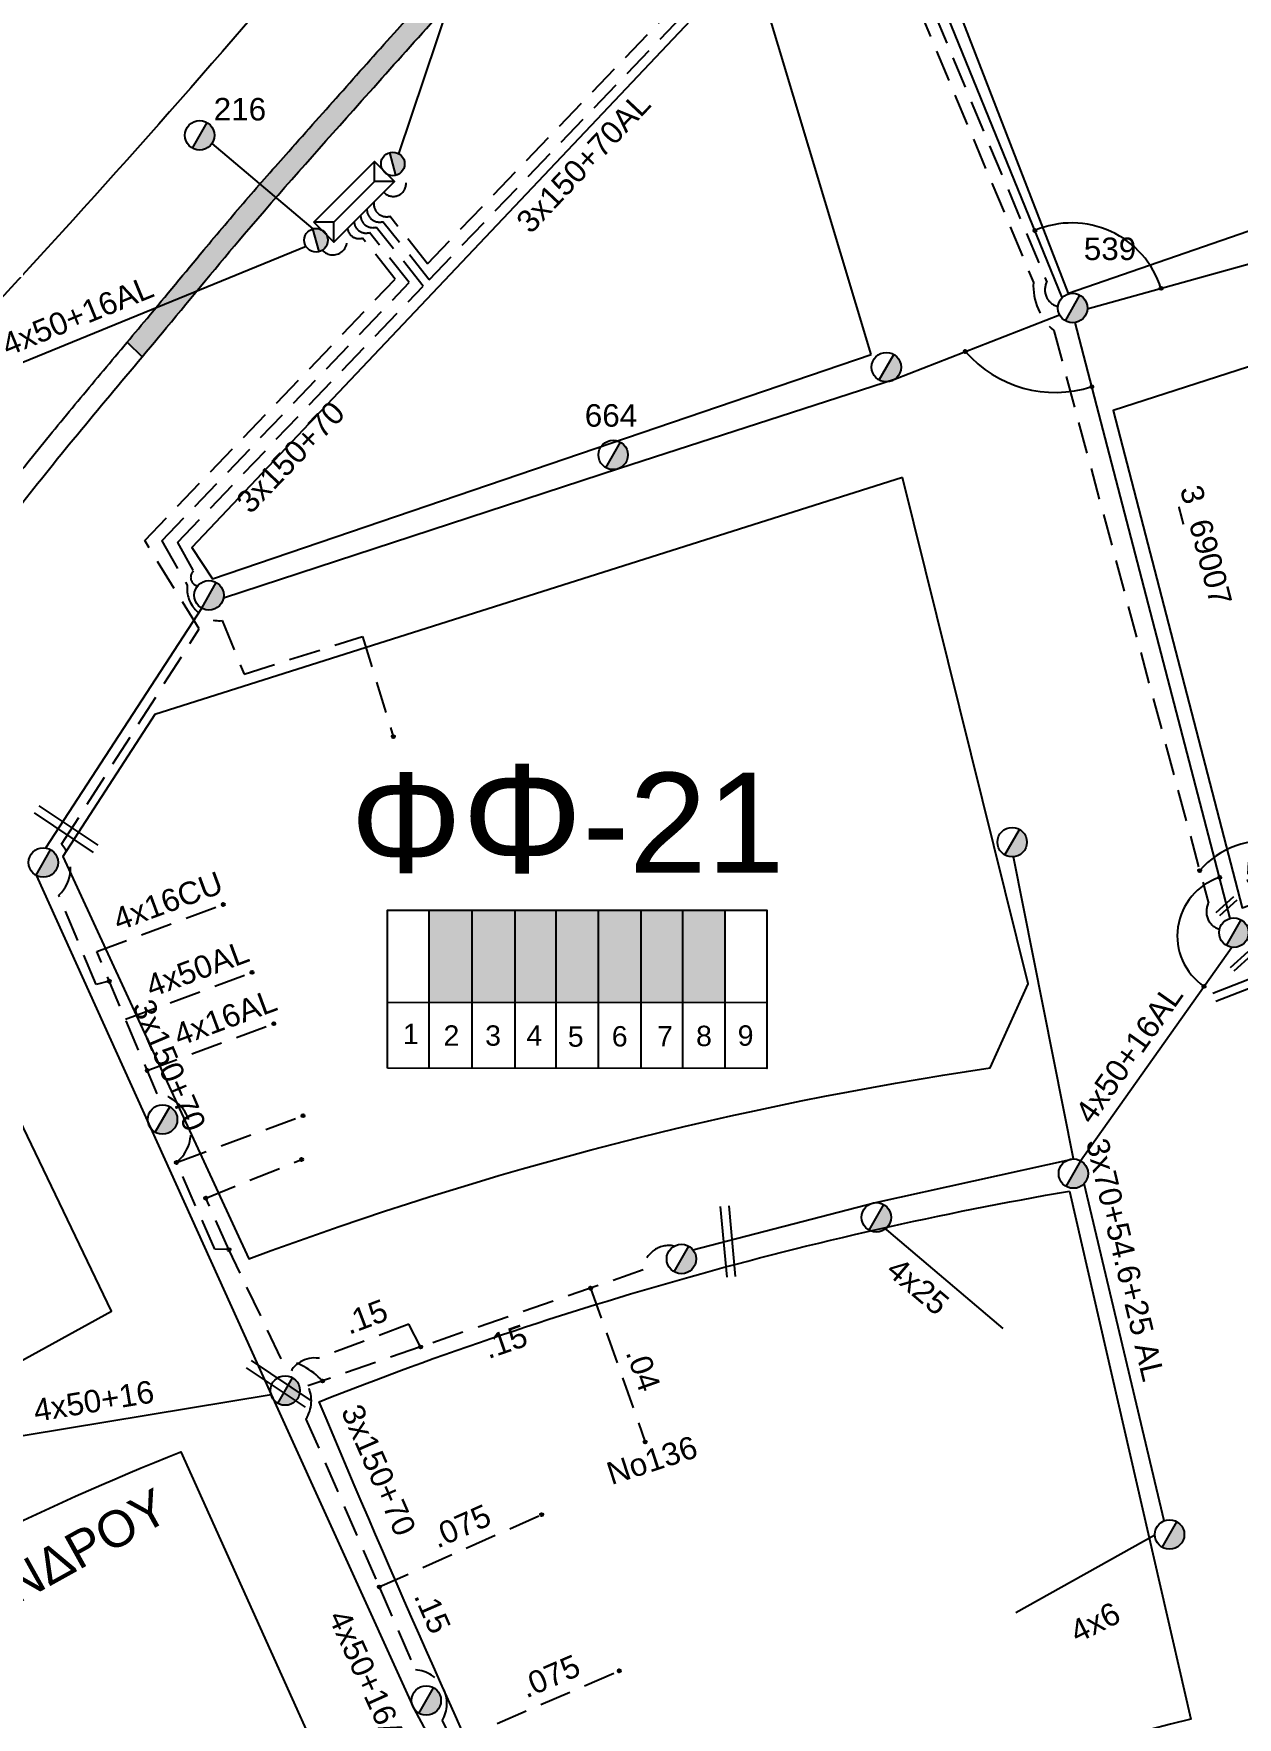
# Model space of a CAD drawing. Header units: millimetres. Extents: x 1421 to 7616, y 908 to 2861.
# Drawn here: x 5726.5 to 5822.8, y 2390.4 to 2525.1 of the extents above; entities that cross this region are included whole.
import ezdxf
from ezdxf.enums import TextEntityAlignment as Align

# ---------------------------------------------------------------- set-up
doc = ezdxf.new("R2010")
doc.units = ezdxf.units.MM
doc.linetypes.add('DASHED', pattern=[19.05, 12.7, -6.35])
for name, color, linetype, lineweight in [('3x150+50', 7, 'Continuous', 30), ('3x150+70', 7, 'Continuous', 30), ('4x16CU', 7, 'Continuous', 30), ('4x50+16', 7, 'Continuous', 30), ('4x6', 7, 'SYN_LINE', 30), ('Άγνωστα', 7, 'Continuous', 30), ('Γυμνά εναέρια ΧΤ και ΦΟΠ (3Φ)   4x50+16AL', 7, 'Continuous', 30), ('Εναέρια παροχή ΧΤ 4x25', 7, 'SYN_LINE', 30), ('Καλώδια ΧΤ   3x150AL+50CU', 7, 'DASHED', 30), ('Συνεστραμμένα ΧΤ   3x70+54.6+25 AL', 7, 'SYN_LINE', 30), ('Υπόγεια Καλώδια Δικτύου ΧΤ   .04', 7, 'DASHED', 30), ('Υπόγεια Καλώδια Δικτύου ΧΤ   .075', 7, 'DASHED', 30), ('Υπόγεια Καλώδια Δικτύου ΧΤ   .15', 7, 'DASHED', 30), ('Υπόγεια καλώδια Παροχών ΧΤ   4x16AL', 7, 'DASHED', 30), ('Υπόγεια καλώδια Παροχών ΧΤ   4x50AL', 7, 'DASHED', 30)]:
    doc.layers.add(name, color=color, linetype=linetype, lineweight=lineweight)
for name, color, linetype in [('Pillar OTE', 7, 'Continuous'), ('TEXT ΚΑΛΩΔΙΩΝ', 7, 'Continuous'), ('ΑΓΝΩΣΤΟ ΕΝΑΕΡΙΟ ΚΑΛΩΔΙΟ', 7, 'Continuous'), ('ΑΓΝΩΣΤΟ ΥΠΟΓΕΙΟ ΚΑΛΩΔΙΟ', 7, 'DASHED'), ('Μηχανική τομή', 7, 'Continuous'), ('Στύλος ΦΜ', 7, 'Continuous'), ('Στύλος ΦΜ @ 1', 7, 'Continuous'), ('Συνδέσεις', 7, 'Continuous'), ('Τομή', 7, 'Continuous'), ('Υποσταθμός εναέριος 2 στύλων', 7, 'Continuous'), ('Υποσταθμός πόλεως', 7, 'Continuous'), ('Υπόβαθρο ΔΕΗ', 7, 'Continuous')]:
    doc.layers.add(name, color=color, linetype=linetype)
doc.styles.add('arial', font='ARIAL.TTF')
doc.styles.get("Standard").update_dxf_attribs({"font": 'ARIAL.TTF', "height": 1.8})
doc.linetypes.add('SYN_LINE', pattern='A,0.5,-0.0001,["/\\/\\/\\/",Standard,S=0.1,R=0,X=0,Y=-0.05],-0.25', length=0.7501)

# ---------------------------------------------------------------- blocks, each defined once
blk = doc.blocks.new('ΥΠΑΡΧΩΝ ΤΣΙΜΕΝΤΕΝΙΟΣ ΣΤΥΛΟΣ')
at = {"layer": 'Στύλος ΦΜ'}
blk.add_hatch(color=7, dxfattribs=at).paths.add_polyline_path([(-1.29, -2.28, 0.574793), (2.62, 0, 0.268822), (1.3, 2.27)])
at = {"layer": 'Στύλος ΦΜ', "color": 7}
blk.add_line((-1.29, -2.28), (1.3, 2.27), dxfattribs=at)
blk.add_circle((0, 0), 2.62, dxfattribs=at)
at = {"layer": 'Στύλος ΦΜ', "flags": 4}
for tag, p in [('ΑΡΙΘΜΟΣ', (-4.68, 8.05)), ('ΤΥΠΟΣ', (-4.91, 3.03))]:
    blk.add_attdef(tag, p, '', height=4, dxfattribs=at)
blk = doc.blocks.new('ΥΠΟΣΤΑΘΜΟΣ ΕΝΑΕΡΙΟΣ ΕΠΙ 2 ΣΤΥΛΩΝ')
at = {"layer": 'Υποσταθμός εναέριος 2 στύλων', "linetype": 'Continuous'}
for points in [[(-11.97, -2.11, 0.574793), (-8.45, -0.07, 0.268822), (-9.64, 1.98)], [(9.68, -2.15, 0.574793), (13.19, -0.1, 0.268822), (12.01, 1.95)]]:
    blk.add_hatch(color=256, dxfattribs=at).paths.add_polyline_path(points)
for p, q in [((-11.97, -2.11), (-9.64, 1.98)), ((9.68, -2.15), (12.01, 1.95))]:
    blk.add_line(p, q, dxfattribs=at)
for centre in [(-10.81, -0.07), (10.84, -0.1)]:
    blk.add_circle(centre, 2.36, dxfattribs=at)
at = {"layer": 'Υποσταθμός πόλεως', "linetype": 'Continuous', "ltscale": 40}
blk.add_lwpolyline([(-8.57, 2.82), (8.57, 2.82), (8.57, -2.82), (-8.57, -2.82)], close=True, dxfattribs=at)
for points in [[(-5.75, 0), (-8.57, 2.82)], [(-8.57, -2.82), (-5.75, 0)], [(-5.75, 0), (5.75, 0)], [(5.75, 0), (8.57, 2.82)], [(8.57, -2.82), (5.75, 0)]]:
    blk.add_lwpolyline(points, dxfattribs=at)
at = {"layer": 'Υποσταθμός εναέριος 2 στύλων', "ltscale": 40, "flags": 1}
for tag, p in [('ΜΕΤΑΣΧΗΜΑΤΙΣΜΟΣ', (14.09, 2.51)), ('ΙΣΧΥΣ', (14.07, -0.28)), ('ΑΡΙΘΜΟΣ', (14.19, -3))]:
    blk.add_attdef(tag, p, '', height=1.8, dxfattribs=at)
blk = doc.blocks.new('_ΣΥΝΔΕΣΗ')
at = {"layer": 'Συνδέσεις', "linetype": 'SYN_LINE', "ltscale": 40}
blk.add_hatch(color=256, dxfattribs=at).paths.add_polyline_path([(0.5, -0.01, 1), (-0.5, -0.01, 1)])
at = {"layer": 'Συνδέσεις'}
blk.add_circle((0, -0.01), 0.5, dxfattribs=at)
blk = doc.blocks.new('ΤΟΜΗ')
at = {"layer": 'Τομή', "ltscale": 40}
for p, q in [((11.33, -0.65), (-11.4, -0.65)), ((11.33, -3.42), (-11.4, -3.42))]:
    blk.add_line(p, q, dxfattribs=at)
blk = doc.blocks.new('ΜΗΧΑΝΙΚΗ ΤΟΜΗ')
at = {"layer": 'Μηχανική τομή', "ltscale": 40}
for p, q in [((-3.79, 1.21), (3.79, 1.21)), ((3.79, -0.34), (-3.79, -0.34))]:
    blk.add_line(p, q, dxfattribs=at)

msp = doc.modelspace()

# ---------------------------------------------------------------- hatches: boundary and pattern name
at = {"layer": 'Καλώδια ΧΤ   3x150AL+50CU', "linetype": 'DASHED', "lineweight": -3, "ltscale": 0.2}
h = msp.add_hatch(color=173, dxfattribs=at)
h.dxf.hatch_style = 1
h.paths.add_polyline_path([(5761.55, 2454.94), (5758.11, 2454.94), (5758.11, 2447.58), (5761.55, 2447.57)])
h = msp.add_hatch(color=62, dxfattribs=at)
h.dxf.hatch_style = 1
h.paths.add_polyline_path([(5761.55, 2447.57), (5764.99, 2447.57), (5764.99, 2454.94), (5761.55, 2454.94)])
h = msp.add_hatch(color=6, dxfattribs=at)
h.dxf.hatch_style = 1
h.paths.add_polyline_path([(5768.29, 2454.94), (5764.99, 2454.94), (5764.99, 2447.57), (5768.29, 2447.57)])
h = msp.add_hatch(color=27, dxfattribs=at)
h.dxf.hatch_style = 1
h.paths.add_polyline_path([(5768.29, 2447.57), (5771.67, 2447.56), (5771.67, 2454.94), (5768.29, 2454.94)])
h = msp.add_hatch(color=133, dxfattribs=at)
h.dxf.hatch_style = 1
h.paths.add_polyline_path([(5771.67, 2447.56), (5775.07, 2447.56), (5775.07, 2454.94), (5771.67, 2454.94)])
h = msp.add_hatch(color=5, dxfattribs=at)
h.dxf.hatch_style = 1
h.paths.add_polyline_path([(5775.01, 2447.56), (5778.41, 2447.56), (5778.41, 2454.94), (5775.01, 2454.94)])
h = msp.add_hatch(color=1, dxfattribs=at)
h.dxf.hatch_style = 1
h.paths.add_polyline_path([(5778.35, 2447.56), (5781.75, 2447.56), (5781.75, 2454.94), (5778.35, 2454.94)])
at = {"layer": 'Υπόβαθρο ΔΕΗ', "lineweight": -3, "ltscale": 0.1}
h = msp.add_hatch(color=256, dxfattribs=at)
h.dxf.hatch_style = 1
edge = h.paths.add_edge_path()
edge.add_spline(control_points=[(5691.94, 2442.28), (5692.16, 2442.58), (5694.87, 2446.18), (5700.26, 2453.48), (5706.97, 2462.99), (5711.5, 2468.97), (5713.29, 2471.32)], knot_values=[260.98887, 260.98887, 260.98887, 260.98887, 262.113706, 274.518577, 288.177921, 297.038871, 297.038871, 297.038871, 297.038871], degree=3, periodic=0)
edge.add_line((5713.29, 2471.32), (5712.02, 2472.42))
edge.add_spline(control_points=[(5712.02, 2472.42), (5711.88, 2472.24), (5711.75, 2472.06), (5710.37, 2470.25), (5709.13, 2468.61), (5706.68, 2465.33), (5705.47, 2463.67), (5702.37, 2459.38), (5700.49, 2456.74), (5697.1, 2452.03), (5695.58, 2449.96), (5692.92, 2446.37), (5691.78, 2444.85), (5690.64, 2443.33)], knot_values=[261.050003, 261.050003, 261.050003, 261.050003, 261.732834, 261.732834, 267.859852, 267.859852, 273.986871, 273.986871, 283.703429, 283.703429, 291.439526, 291.439526, 297.142348, 297.142348, 297.142348, 297.142348], degree=3, periodic=0)
edge.add_line((5690.64, 2443.33), (5691.94, 2442.28))
edge = h.paths.add_edge_path()
edge.add_spline(control_points=[(5735.17, 2499.23), (5735.83, 2500.01), (5738.55, 2503.27), (5744.03, 2509.97), (5749.33, 2515.89), (5752.46, 2519.4), (5752.66, 2519.62)], knot_values=[332.50931, 332.50931, 332.50931, 332.50931, 335.550703, 345.259731, 358.48712, 359.372362, 359.372362, 359.372362, 359.372362], degree=3, periodic=0)
edge.add_spline(control_points=[(5752.66, 2519.62), (5754.61, 2521.81), (5756.55, 2524), (5758.51, 2526.17)], knot_values=[359.372362, 359.372362, 359.372362, 359.372362, 368.154974, 368.154974, 368.154974, 368.154974], degree=3, periodic=0)
edge.add_line((5758.51, 2526.17), (5757.44, 2527.47))
edge.add_spline(control_points=[(5757.44, 2527.47), (5756.82, 2526.79), (5756.2, 2526.1), (5754.22, 2523.88), (5752.85, 2522.35), (5751.49, 2520.82)], knot_values=[359.492505, 359.492505, 359.492505, 359.492505, 362.259038, 362.259038, 368.403252, 368.403252, 368.403252, 368.403252], degree=3, periodic=0)
edge.add_spline(control_points=[(5751.49, 2520.82), (5751.41, 2520.73), (5751.32, 2520.63), (5749.79, 2518.91), (5748.34, 2517.29), (5745.75, 2514.36), (5744.6, 2513.06), (5742.33, 2510.43), (5741.21, 2509.1), (5738.58, 2505.94), (5737.07, 2504.11), (5735.03, 2501.66), (5734.5, 2501.02), (5733.97, 2500.39)], knot_values=[332.62243, 332.62243, 332.62243, 332.62243, 333.004816, 333.004816, 339.531417, 339.531417, 344.713491, 344.713491, 349.895565, 349.895565, 357.003007, 357.003007, 359.492505, 359.492505, 359.492505, 359.492505], degree=3, periodic=0)
edge.add_line((5733.97, 2500.39), (5735.17, 2499.23))
edge = h.paths.add_edge_path()
edge.add_spline(control_points=[(5896.61, 2646.8), (5901.45, 2651.15), (5906.27, 2655.53), (5910.89, 2660.11)], knot_values=[551.674484, 551.674484, 551.674484, 551.674484, 571.199355, 571.199355, 571.199355, 571.199355], degree=3, periodic=0)
edge.add_spline(control_points=[(5910.89, 2660.11), (5910.91, 2660.13), (5912.76, 2661.95), (5914.57, 2663.81), (5916.34, 2665.68)], knot_values=[571.199355, 571.199355, 571.199355, 571.199355, 571.281656, 578.987754, 578.987754, 578.987754, 578.987754], degree=3, periodic=0)
edge.add_spline(control_points=[(5916.34, 2665.68), (5917.15, 2666.53), (5917.96, 2667.39), (5918.76, 2668.26)], knot_values=[578.987754, 578.987754, 578.987754, 578.987754, 582.527531, 582.527531, 582.527531, 582.527531], degree=3, periodic=0)
edge.add_line((5918.76, 2668.26), (5917.63, 2669.49))
edge.add_spline(control_points=[(5917.63, 2669.49), (5916.8, 2668.6), (5915.97, 2667.71), (5915.14, 2666.83)], knot_values=[579.000974, 579.000974, 579.000974, 579.000974, 582.663195, 582.663195, 582.663195, 582.663195], degree=3, periodic=0)
edge.add_spline(control_points=[(5915.14, 2666.83), (5914.92, 2666.6), (5914.69, 2666.37), (5912.47, 2664.04), (5910.44, 2661.99), (5907.86, 2659.47), (5907.34, 2658.98), (5906.83, 2658.48)], knot_values=[567.142828, 567.142828, 567.142828, 567.142828, 568.110213, 568.110213, 576.851211, 576.851211, 579.000974, 579.000974, 579.000974, 579.000974], degree=3, periodic=0)
edge.add_spline(control_points=[(5906.83, 2658.48), (5904.73, 2656.47), (5902.6, 2654.49), (5897.77, 2650.08), (5895.06, 2647.65), (5891.3, 2644.28), (5890.25, 2643.34), (5889.21, 2642.4)], knot_values=[543.23113, 543.23113, 543.23113, 543.23113, 552.002269, 552.002269, 562.923172, 562.923172, 567.142828, 567.142828, 567.142828, 567.142828], degree=3, periodic=0)
edge.add_line((5889.21, 2642.4), (5890.25, 2641.1))
edge.add_spline(control_points=[(5890.25, 2641.1), (5891.65, 2642.35), (5893.76, 2644.25), (5895.88, 2646.15), (5896.61, 2646.8)], knot_values=[543.137533, 543.137533, 543.137533, 543.137533, 548.757021, 551.674464, 551.674464, 551.674464, 551.674464], degree=3, periodic=0)
edge.add_spline(control_points=[(5896.61, 2646.8), (5896.61, 2646.8), (5896.61, 2646.8), (5896.61, 2646.8)], knot_values=[551.674464, 551.674464, 551.674464, 551.674464, 551.674484, 551.674484, 551.674484, 551.674484], degree=3, periodic=0)
edge = h.paths.add_edge_path()
edge.add_spline(control_points=[(5952.15, 2709.84), (5953.69, 2712.08), (5956.79, 2716.68), (5959.77, 2721.36), (5961.25, 2723.76)], knot_values=[635.891223, 635.891223, 635.891223, 635.891223, 644.044754, 652.524779, 652.524779, 652.524779, 652.524779], degree=3, periodic=0)
edge.add_spline(control_points=[(5961.25, 2723.76), (5961.27, 2723.79), (5961.29, 2723.82), (5961.3, 2723.85)], knot_values=[652.524779, 652.524779, 652.524779, 652.524779, 652.626047, 652.626047, 652.626047, 652.626047], degree=3, periodic=0)
edge.add_spline(control_points=[(5961.3, 2723.85), (5961.75, 2724.57), (5962.19, 2725.3), (5962.63, 2726.03)], knot_values=[652.626047, 652.626047, 652.626047, 652.626047, 655.179142, 655.179142, 655.179142, 655.179142], degree=3, periodic=0)
edge.add_line((5962.63, 2726.03), (5961.16, 2726.81))
edge.add_spline(control_points=[(5961.16, 2726.81), (5960.75, 2726.14), (5960.34, 2725.47), (5959.93, 2724.81)], knot_values=[652.722274, 652.722274, 652.722274, 652.722274, 655.080982, 655.080982, 655.080982, 655.080982], degree=3, periodic=0)
edge.add_spline(control_points=[(5959.88, 2724.73), (5957.98, 2721.64), (5956.02, 2718.58), (5952.94, 2713.96), (5951.87, 2712.37), (5950.78, 2710.79)], knot_values=[635.895337, 635.895337, 635.895337, 635.895337, 646.850294, 646.850294, 652.628958, 652.628958, 652.628958, 652.628958], degree=3, periodic=0)
edge.add_spline(control_points=[(5950.78, 2710.79), (5948.44, 2707.41), (5946.04, 2704.07), (5943.58, 2700.77)], knot_values=[623.496411, 623.496411, 623.496411, 623.496411, 635.895317, 635.895317, 635.895317, 635.895317], degree=3, periodic=0)
edge.add_spline(control_points=[(5943.58, 2700.77), (5942.78, 2699.69), (5941.97, 2698.62), (5941.16, 2697.56)], knot_values=[619.46154, 619.46154, 619.46154, 619.46154, 623.496411, 623.496411, 623.496411, 623.496411], degree=3, periodic=0)
edge.add_line((5941.16, 2697.56), (5942.41, 2696.44))
edge.add_spline(control_points=[(5942.41, 2696.44), (5943.23, 2697.52), (5944.05, 2698.61), (5944.86, 2699.7)], knot_values=[619.321416, 619.321416, 619.321416, 619.321416, 623.404559, 623.404559, 623.404559, 623.404559], degree=3, periodic=0)
edge.add_spline(control_points=[(5944.86, 2699.7), (5945.68, 2700.79), (5948.15, 2704.15), (5950.56, 2707.54), (5952.15, 2709.84)], knot_values=[623.404559, 623.404559, 623.404559, 623.404559, 627.502698, 635.891223, 635.891223, 635.891223, 635.891223], degree=3, periodic=0)

# ---------------------------------------------------------------- linework, layer by layer
at = {"layer": '3x150+50', "color": 5, "linetype": 'DASHED', "lineweight": -3, "ltscale": 0.2}
msp.add_lwpolyline([(5758.13, 2505.39), (5754.43, 2510.03, -0.500042), (5753.14, 2511.05, -8.071145)], format="xyb", dxfattribs=at)
at = {"layer": '3x150+50', "color": 1, "linetype": 'DASHED', "lineweight": -3, "ltscale": 0.2}
msp.add_lwpolyline([(5758, 2506.67), (5754.98, 2510.46, -0.544777), (5753.71, 2511.61)], format="xyb", dxfattribs=at)
at = {"layer": '3x150+70', "color": 1, "linetype": 'DASHED', "lineweight": -3, "ltscale": 0.2}
msp.add_lwpolyline([(5758, 2506.67), (5778.19, 2527.74), (5794.29, 2534.21), (5806.45, 2505.17, 0.2298), (5808.08, 2501.32), (5820.45, 2455.5, 0.474418), (5821.34, 2453.42)], format="xyb", dxfattribs=at)
at = {"layer": '3x150+70', "color": 5, "linetype": 'DASHED', "lineweight": -3, "ltscale": 0.2}
msp.add_lwpolyline([(5758.13, 2505.39), (5778.75, 2526.89), (5795.59, 2533.68), (5807.52, 2505.2, 0.484976), (5808.41, 2503.24)], format="xyb", dxfattribs=at)
at = {"layer": '3x150+70', "color": 62, "linetype": 'DASHED', "lineweight": -3, "ltscale": 0.2}
for points in [[(5756.53, 2505.16), (5753.34, 2509.16, -0.487605), (5752.12, 2510.02, -8.071145)], [(5736.74, 2484.5), (5738.77, 2480.95, 0.463363), (5741.56, 2478.11), (5743.32, 2473.84), (5752.8, 2476.84), (5755.25, 2468.83)]]:
    msp.add_lwpolyline(points, format="xyb", dxfattribs=at)
at = {"layer": '3x150+70', "color": 133, "linetype": 'DASHED', "lineweight": -3, "ltscale": 0.2}
for points in [[(5757.65, 2504.88), (5753.89, 2509.59, -0.506542), (5752.64, 2510.55, -8.071145)], [(5737.99, 2484.37), (5739.27, 2482.08, 0.61461), (5739.61, 2480.89, -11.651147)]]:
    msp.add_lwpolyline(points, format="xyb", dxfattribs=at)
at = {"layer": '3x150+70', "color": 173, "linetype": 'DASHED', "lineweight": -3, "ltscale": 0.2}
for points in [[(5755.41, 2505.44), (5752.79, 2508.72, -0.46564), (5751.59, 2509.49, -8.071145)], [(5732.54, 2449.27), (5731.5, 2449), (5728.5, 2456.14, 0.402055), (5728.73, 2460.23), (5739.74, 2477.45), (5735.37, 2484.51)], [(5742.11, 2427.79), (5740.99, 2427.82), (5737.91, 2434.76, 0.65833), (5736.37, 2440.25), (5731.53, 2451.65)], [(5749.59, 2417.28, 0.171134), (5746.29, 2419.04), (5742.11, 2427.79)], [(5757.44, 2420), (5748.42, 2416.88, -0.264117), (5748.27, 2414.23), (5754.13, 2400.8)]]:
    msp.add_lwpolyline(points, format="xyb", dxfattribs=at)
msp.add_lwpolyline([(5735.37, 2484.51), (5755.41, 2505.44)], dxfattribs=at)
at = {"layer": '3x150+70', "color": 62, "linetype": 'DASHED', "lineweight": -3, "ltscale": 0.2}
msp.add_lwpolyline([(5736.74, 2484.5), (5756.53, 2505.16)], dxfattribs=at)
at = {"layer": '3x150+70', "color": 133, "linetype": 'DASHED', "lineweight": -3, "ltscale": 0.2}
msp.add_lwpolyline([(5737.99, 2484.37), (5757.65, 2504.88)], dxfattribs=at)
at = {"layer": '4x16CU', "color": 173, "linetype": 'DASHED', "lineweight": -3, "ltscale": 0.2}
msp.add_lwpolyline([(5731.53, 2451.65), (5741.66, 2455.4)], dxfattribs=at)
at = {"layer": '4x50+16', "color": 6, "lineweight": -3, "ltscale": 0.1}
msp.add_lwpolyline([(5715.95, 2411.32), (5745.48, 2416.19)], dxfattribs=at)
at = {"layer": '4x6', "color": 133, "linetype": 'SYN_LINE', "lineweight": -3, "ltscale": 15}
msp.add_lwpolyline([(5816.16, 2404.93), (5805.05, 2398.72)], dxfattribs=at)
at = {"layer": 'Pillar OTE', "lineweight": -3, "ltscale": 40}
for points in [[(5754.78, 2442.3), (5754.78, 2454.94), (5785.12, 2454.94), (5785.12, 2442.27), (5754.78, 2442.3)], [(5758.11, 2442.3), (5758.11, 2454.94)], [(5761.55, 2442.29), (5761.55, 2454.94)], [(5764.99, 2442.29), (5764.99, 2454.94)], [(5768.29, 2442.29), (5768.29, 2454.94)], [(5771.67, 2442.28), (5771.67, 2454.94)], [(5775.07, 2442.28), (5775.07, 2454.94)], [(5778.41, 2442.28), (5778.41, 2454.94)], [(5781.8, 2442.27), (5781.8, 2454.94)], [(5754.78, 2447.58), (5785.12, 2447.55)]]:
    msp.add_lwpolyline(points, dxfattribs=at)
at = {"layer": 'ΑΓΝΩΣΤΟ ΕΝΑΕΡΙΟ ΚΑΛΩΔΙΟ', "color": 27, "lineweight": -3, "ltscale": 0.1}
for points in [[(5755.69, 2515.47), (5766.96, 2548.95)], [(5808.76, 2503.96), (5796.09, 2535.08)]]:
    msp.add_lwpolyline(points, dxfattribs=at)
at = {"layer": 'ΑΓΝΩΣΤΟ ΕΝΑΕΡΙΟ ΚΑΛΩΔΙΟ', "color": 6, "lineweight": -3, "ltscale": 0.1}
msp.add_lwpolyline([(5740.75, 2516.29), (5748.83, 2509.46)], dxfattribs=at)
at = {"layer": 'ΑΓΝΩΣΤΟ ΕΝΑΕΡΙΟ ΚΑΛΩΔΙΟ', "color": 133, "lineweight": -3, "ltscale": 0.1}
for points in [[(5822.2, 2454.29), (5809.79, 2501.96)], [(5727.47, 2459.92), (5739.93, 2479.11)]]:
    msp.add_lwpolyline(points, dxfattribs=at)
at = {"layer": 'ΑΓΝΩΣΤΟ ΥΠΟΓΕΙΟ ΚΑΛΩΔΙΟ', "color": 173, "lineweight": -3, "ltscale": 0.2}
for points in [[(5737.91, 2434.76), (5748.04, 2438.5)], [(5742.11, 2427.79), (5740.25, 2431.91), (5747.92, 2435)]]:
    msp.add_lwpolyline(points, dxfattribs=at)
at = {"layer": 'Γυμνά εναέρια ΧΤ και ΦΟΠ (3Φ)   4x50+16AL', "color": 5, "lineweight": -3, "ltscale": 0.1}
msp.add_lwpolyline([(5810.76, 2503.06), (5827.73, 2507.77), (5847.29, 2514.47), (5877, 2525.46), (5900.62, 2533.48), (5921.78, 2540.29), (5952.22, 2548.13)], dxfattribs=at)
at = {"layer": 'Γυμνά εναέρια ΧΤ και ΦΟΠ (3Φ)   4x50+16AL', "color": 6, "lineweight": -3, "ltscale": 0.1}
for points in [[(5748.28, 2508.05), (5719.99, 2496.46)], [(5726.68, 2457.74), (5745.48, 2416.19), (5756.9, 2391.07), (5766.77, 2372.66)]]:
    msp.add_lwpolyline(points, dxfattribs=at)
at = {"layer": 'Γυμνά εναέρια ΧΤ και ΦΟΠ (3Φ)   4x50+16AL', "color": 133, "lineweight": -3, "ltscale": 0.1}
for points in [[(5741.67, 2479.93), (5773.35, 2490.31), (5795.42, 2497.46), (5808.53, 2502.59)], [(5810.23, 2434.89), (5822.31, 2451.98)], [(5779.22, 2427.78), (5793.72, 2431.54), (5809.67, 2435.05)]]:
    msp.add_lwpolyline(points, dxfattribs=at)
at = {"layer": 'Εναέρια παροχή ΧΤ 4x25', "color": 133, "linetype": 'SYN_LINE', "lineweight": -3, "ltscale": 15}
msp.add_lwpolyline([(5794.51, 2429.53), (5804, 2421.48)], dxfattribs=at)
at = {"layer": 'Καλώδια ΧΤ   3x150AL+50CU', "color": 27, "lineweight": -3, "ltscale": 0.2}
msp.add_arc((5755.25, 2513.08), 1.03, 222.2871, 55.777, dxfattribs=at)
at = {"layer": 'Καλώδια ΧΤ   3x150AL+50CU', "color": 6, "lineweight": -3, "ltscale": 0.2}
msp.add_arc((5750.42, 2508.51), 1.14, 222.0806, 38.6022, dxfattribs=at)
at = {"layer": 'Συνεστραμμένα ΧΤ   3x70+54.6+25 AL', "color": 133, "linetype": 'SYN_LINE', "lineweight": -3, "ltscale": 15}
for points in [[(5809.67, 2435.05), (5804.87, 2459.22)], [(5816.92, 2406.1), (5810.51, 2433.07)]]:
    msp.add_lwpolyline(points, dxfattribs=at)
at = {"layer": 'Υπόβαθρο ΔΕΗ', "lineweight": -3, "ltscale": 0.1}
for points in [[(5738.8, 2623.29), (5744.58, 2625.97), (5771.81, 2560.53, -0.024506), (5718.25, 2497.86), (5716.82, 2498.58)], [(5795.98, 2489.57), (5736.19, 2470.61), (5728.82, 2459.24), (5743.7, 2427.04, -0.052841), (5803, 2442.33), (5806.03, 2449.05)]]:
    msp.add_lwpolyline(points, format="xyb", close=True, dxfattribs=at)
for points in [[(5797.19, 2535.49), (5861.19, 2561.55), (5875.34, 2527.13), (5809.25, 2504.28)], [(5793.47, 2499.41), (5784.8, 2528.27), (5779.03, 2526.13), (5739.13, 2483.96), (5740.79, 2481.45)], [(5894.7, 2480.06), (5879.85, 2516.55), (5812.82, 2494.93), (5823.14, 2455.13)]]:
    msp.add_lwpolyline(points, close=True, dxfattribs=at)
for points in [[(5733.97, 2500.39), (5735.17, 2499.23)], [(5699.96, 2404.84), (5732.72, 2422.85), (5718.6, 2452.2), (5710.88, 2455.95), (5703.84, 2445.82), (5698.14, 2409.36), (5699.96, 2404.84)]]:
    msp.add_lwpolyline(points, dxfattribs=at)
for points in [[(5809.35, 2432.47), (5819.04, 2390.22, 0.03571), (5768.08, 2373.44, -0.011103), (5749.32, 2415.62, -0.051593), (5809.35, 2432.47, -0.880017)], [(5707.57, 2337.77), (5676.55, 2373.05, -0.0909), (5738.27, 2411.62), (5757.53, 2368.83, 0.050349), (5707.57, 2337.77, -2.003788)]]:
    msp.add_lwpolyline(points, format="xyb", dxfattribs=at)
at = {"layer": 'Υπόβαθρο ΔΕΗ', "lineweight": -3}
for centre, radius, start, end in [((5809.52, 2502.45), 7.48, 17.4822, 113.1869), ((5808.18, 2505.86), 9.49, 220.8819, 288.0512), ((5824.91, 2453.69), 6.79, 20.0943, 139.4236), ((5822.87, 2452.9), 4.91, 108.1374, 235.5667)]:
    msp.add_arc(centre, radius, start, end, dxfattribs=at)
at = {"layer": 'Υπόβαθρο ΔΕΗ', "lineweight": -3, "ltscale": 0.1}
msp.add_open_spline([(5490.15, 2288.88), (5490.87, 2288.89), (5491.59, 2288.89), (5493.74, 2288.91), (5495.17, 2288.94), (5497.8, 2289.06), (5499.01, 2289.16), (5501.43, 2289.43), (5502.64, 2289.61), (5506.25, 2290.26), (5508.65, 2290.84), (5512.66, 2292.01), (5514.29, 2292.54), (5517.52, 2293.68), (5519.13, 2294.29), (5522.16, 2295.48), (5523.59, 2296.04), (5526.43, 2297.19), (5527.84, 2297.77), (5531.22, 2299.21), (5533.17, 2300.07), (5537.38, 2302.06), (5539.62, 2303.21), (5543.68, 2305.4), (5545.51, 2306.42), (5549.13, 2308.49), (5550.92, 2309.55), (5554.75, 2311.89), (5556.78, 2313.17), (5560.79, 2315.82), (5562.77, 2317.19), (5567.67, 2320.66), (5570.58, 2322.79), (5575.52, 2326.44), (5577.55, 2327.95), (5581.62, 2330.97), (5583.65, 2332.48), (5588.68, 2336.28), (5591.67, 2338.58), (5598.59, 2344.11), (5602.49, 2347.39), (5608.23, 2352.48), (5610.13, 2354.22), (5613.89, 2357.75), (5615.76, 2359.55), (5619.45, 2363.1), (5621.27, 2364.86), (5624.93, 2368.37), (5626.76, 2370.11), (5632.27, 2375.34), (5635.92, 2378.82), (5643.08, 2385.93), (5646.58, 2389.55), (5651.44, 2394.94), (5652.91, 2396.62), (5655.79, 2400.04), (5657.21, 2401.77), (5660.34, 2405.66), (5662.06, 2407.82), (5665.07, 2411.57), (5666.36, 2413.16), (5668.97, 2416.32), (5670.28, 2417.89), (5674.21, 2422.59), (5676.83, 2425.71), (5681.95, 2432.03), (5684.46, 2435.23), (5689.33, 2441.58), (5691.7, 2444.73), (5695.58, 2449.96), (5697.1, 2452.03), (5700.49, 2456.74), (5702.37, 2459.38), (5705.47, 2463.67), (5706.68, 2465.33), (5709.13, 2468.61), (5710.37, 2470.25), (5712.95, 2473.64), (5714.3, 2475.4), (5717.12, 2479.13), (5718.6, 2481.1), (5721.58, 2485.06), (5723.08, 2487.04), (5725.79, 2490.5), (5726.99, 2491.99), (5729.41, 2494.94), (5730.63, 2496.4), (5733.09, 2499.34), (5734.33, 2500.82), (5737.07, 2504.11), (5738.58, 2505.94), (5741.21, 2509.1), (5742.33, 2510.43), (5744.6, 2513.06), (5745.75, 2514.36), (5748.34, 2517.29), (5749.79, 2518.91), (5752.68, 2522.16), (5754.13, 2523.79), (5757.7, 2527.77), (5759.83, 2530.12), (5764.18, 2534.75), (5766.39, 2537.04), (5770.79, 2541.41), (5772.97, 2543.51), (5777.38, 2547.56), (5779.6, 2549.52), (5784.09, 2553.37), (5786.36, 2555.25), (5790.16, 2558.45), (5791.71, 2559.76), (5796.3, 2563.73), (5799.3, 2566.46), (5804.09, 2570.87), (5805.89, 2572.53), (5809.47, 2575.86), (5811.26, 2577.53), (5814.81, 2580.89), (5816.58, 2582.59), (5819.71, 2585.52), (5821.06, 2586.76), (5823.79, 2589.2), (5825.17, 2590.39), (5829.37, 2593.93), (5832.21, 2596.22), (5837.56, 2600.43), (5840.06, 2602.37), (5847.53, 2608.18), (5852.48, 2612.08), (5859.87, 2617.94), (5862.33, 2619.89), (5867.22, 2623.78), (5869.66, 2625.74), (5874.38, 2629.59), (5876.68, 2631.48), (5883.47, 2637.25), (5887.9, 2641.23), (5895.06, 2647.65), (5897.77, 2650.08), (5903.13, 2654.98), (5905.78, 2657.45), (5910.44, 2661.99), (5912.47, 2664.04), (5916.47, 2668.23), (5918.44, 2670.36), (5923.54, 2676.01), (5926.63, 2679.56), (5932.68, 2686.77), (5935.64, 2690.43), (5943.95, 2701.09), (5949.13, 2708.22), (5956.03, 2718.6), (5958, 2721.68), (5961.43, 2727.24), (5962.91, 2729.71), (5965.83, 2734.76), (5967.26, 2737.34), (5970.15, 2742.52), (5971.59, 2745.12), (5974.04, 2749.35), (5975.01, 2750.98), (5976.99, 2754.21), (5977.99, 2755.81), (5980.6, 2759.91), (5982.22, 2762.38), (5985.47, 2767.32), (5987.1, 2769.78), (5990.87, 2775.45), (5993.01, 2778.66), (5997.27, 2785.09), (5999.39, 2788.31), (6002.94, 2793.69), (6004.36, 2795.85), (6007.22, 2800.17), (6008.66, 2802.33), (6011.42, 2806.35), (6012.74, 2808.21), (6015.43, 2811.88), (6016.82, 2813.69), (6019.65, 2817.26), (6021.08, 2819.02), (6023.91, 2822.44), (6025.3, 2824.1), (6028.08, 2827.44), (6029.46, 2829.11), (6033.67, 2834.11), (6036.54, 2837.41), (6040.6, 2841.67), (6041.65, 2842.74), (6043.78, 2844.84), (6044.85, 2845.87), (6046.01, 2846.99), (6046.09, 2847.07), (6046.18, 2847.15)], degree=3, knots=[0, 0, 0, 0, 2.166148, 2.166148, 6.498445, 6.498445, 10.265763, 10.265763, 14.03308, 14.03308, 21.567715, 21.567715, 26.783111, 26.783111, 31.998507, 31.998507, 36.609107, 36.609107, 41.219706, 41.219706, 47.702734, 47.702734, 55.361699, 55.361699, 61.656862, 61.656862, 67.952024, 67.952024, 75.225312, 75.225312, 82.498599, 82.498599, 93.336109, 93.336109, 100.938237, 100.938237, 108.540365, 108.540365, 119.906013, 119.906013, 135.262764, 135.262764, 143.046265, 143.046265, 150.829766, 150.829766, 158.421213, 158.421213, 166.01266, 166.01266, 181.195553, 181.195553, 196.378447, 196.378447, 203.139727, 203.139727, 209.901007, 209.901007, 218.17125, 218.17125, 224.294478, 224.294478, 230.417706, 230.417706, 242.664163, 242.664163, 254.910619, 254.910619, 266.752825, 266.752825, 274.488922, 274.488922, 284.205481, 284.205481, 290.332499, 290.332499, 296.459518, 296.459518, 303.102773, 303.102773, 310.521928, 310.521928, 317.941082, 317.941082, 323.632036, 323.632036, 329.322989, 329.322989, 335.111928, 335.111928, 342.21937, 342.21937, 347.401444, 347.401444, 352.583519, 352.583519, 359.110119, 359.110119, 365.636719, 365.636719, 375.115877, 375.115877, 384.595036, 384.595036, 393.595586, 393.595586, 402.417975, 402.417975, 411.240365, 411.240365, 417.351182, 417.351182, 429.572817, 429.572817, 436.920313, 436.920313, 444.267808, 444.267808, 451.615303, 451.615303, 457.062825, 457.062825, 462.510346, 462.510346, 473.405389, 473.405389, 482.870876, 482.870876, 501.801851, 501.801851, 511.190138, 511.190138, 520.578425, 520.578425, 529.535879, 529.535879, 547.450786, 547.450786, 558.371689, 558.371689, 569.292592, 569.292592, 578.03359, 578.03359, 586.774588, 586.774588, 600.952588, 600.952588, 615.130587, 615.130587, 641.674, 641.674, 652.706754, 652.706754, 661.38308, 661.38308, 670.280364, 670.280364, 679.177647, 679.177647, 684.825847, 684.825847, 690.474048, 690.474048, 699.322624, 699.322624, 708.1712, 708.1712, 719.749064, 719.749064, 731.326928, 731.326928, 739.082483, 739.082483, 746.838037, 746.838037, 753.616582, 753.616582, 760.393168, 760.393168, 767.169755, 767.169755, 773.671582, 773.671582, 780.173409, 780.173409, 793.177063, 793.177063, 797.627508, 797.627508, 802.077954, 802.077954, 802.435638, 802.435638, 802.435638, 802.435638], dxfattribs=at)
msp.add_spline([(5490.16, 2287.22), (5499.06, 2287.5), (5515.01, 2291.04), (5522.87, 2293.97), (5536.55, 2299.83), (5547.01, 2305.36), (5558.93, 2312.6), (5569, 2319.58), (5578.71, 2326.73), (5595.27, 2339.32), (5611.11, 2352.87), (5623.93, 2365.1), (5639.24, 2379.78), (5654.56, 2396), (5666.94, 2411.23), (5680.23, 2427.26), (5692.61, 2443.18), (5699.97, 2453.16), (5707.96, 2464.24), (5717.67, 2477.08), (5726.8, 2489.07), (5737.12, 2501.56), (5743.34, 2509.03), (5752.07, 2518.96), (5762.51, 2530.53), (5776.67, 2544.64), (5783.85, 2550.96), (5794.53, 2559.98), (5805.14, 2569.57), (5813.96, 2577.8), (5823.23, 2586.46), (5844.27, 2603.53), (5862.79, 2618.13), (5880.4, 2632.45), (5894.43, 2644.85), (5910.95, 2660.17), (5923.63, 2673.64), (5937.53, 2690.18), (5947.29, 2703), (5956.7, 2716.61), (5966.6, 2732.78), (5975.58, 2748.67), (5983.92, 2761.92), (5995.53, 2779.46), (6005.65, 2794.78), (6016.35, 2810.29), (6027.52, 2824.16), (6041.87, 2840.57), (6047.34, 2845.95)], degree=3, dxfattribs=at)
at = {"layer": 'Υπόγεια Καλώδια Δικτύου ΧΤ   .04', "color": 173, "lineweight": -3, "ltscale": 0.2}
msp.add_lwpolyline([(5771.04, 2424.71), (5775.4, 2412.39)], dxfattribs=at)
at = {"layer": 'Υπόγεια Καλώδια Δικτύου ΧΤ   .075', "color": 173, "lineweight": -3, "ltscale": 0.2}
for points in [[(5754.13, 2400.8), (5767.12, 2406.59)], [(5760.05, 2388.37), (5773.33, 2394.09)]]:
    msp.add_lwpolyline(points, dxfattribs=at)
at = {"layer": 'Υπόγεια Καλώδια Δικτύου ΧΤ   .15', "color": 173, "lineweight": -3, "ltscale": 0.2}
for points in [[(5777.72, 2428.07, 0.458664), (5775.23, 2426.16), (5757.44, 2420)], [(5757.44, 2420), (5756.49, 2421.82), (5749.28, 2419.09, 0.368444), (5746.89, 2417.65, -13.207364)], [(5754.13, 2400.8), (5757.02, 2394.17, -0.564168), (5759.15, 2390.09), (5760.05, 2388.37)]]:
    msp.add_lwpolyline(points, format="xyb", dxfattribs=at)
at = {"layer": 'Υπόγεια καλώδια Παροχών ΧΤ   4x16AL', "color": 173, "lineweight": -3, "ltscale": 0.2}
msp.add_lwpolyline([(5735.57, 2442.12), (5745.7, 2445.87)], dxfattribs=at)
at = {"layer": 'Υπόγεια καλώδια Παροχών ΧΤ   4x50AL', "color": 173, "lineweight": -3, "ltscale": 0.2}
msp.add_lwpolyline([(5733.83, 2446.22), (5743.96, 2449.97)], dxfattribs=at)

# ---------------------------------------------------------------- block references
at = {"layer": 'Μηχανική τομή', "lineweight": -3, "xscale": 0.2499999999999672, "yscale": 0.2499999999999672, "zscale": 0.2499999999999672, "rotation": 42.09930060477993}
for p in [(5821.97, 2455.18), (5823.13, 2450.77)]:
    msp.add_blockref('ΜΗΧΑΝΙΚΗ ΤΟΜΗ', p, dxfattribs=at)
at = {"layer": 'Στύλος ΦΜ @ 1', "lineweight": -3, "ltscale": 40}
ref = msp.add_blockref('ΥΠΑΡΧΩΝ ΤΣΙΜΕΝΤΕΝΙΟΣ ΣΤΥΛΟΣ', (5739.77, 2516.94), dxfattribs=dict(at, xscale=0.4499999999998181, yscale=0.4499999999998181, zscale=0.4499999999998181))
ref.add_attrib('ΤΥΠΟΣ', '216', (5740.89, 2518.13), dxfattribs={"layer": 'Στύλος ΦΜ', "height": 1.8, "flags": 4})
ref = msp.add_blockref('ΥΠΑΡΧΩΝ ΤΣΙΜΕΝΤΕΝΙΟΣ ΣΤΥΛΟΣ', (5809.59, 2503.12), dxfattribs=dict(at, xscale=0.4499999999998181, yscale=0.4499999999998181, zscale=0.4499999999998181))
ref.add_attrib('ΤΥΠΟΣ', '539', (5810.48, 2506.96), dxfattribs={"layer": 'Στύλος ΦΜ', "height": 1.8, "flags": 4})
at = {"layer": 'Στύλος ΦΜ @ 1', "lineweight": -3, "ltscale": 40, "xscale": 0.4499999999998181, "yscale": 0.4499999999998181, "zscale": 0.4499999999998181}
for p in [(5794.69, 2498.39), (5740.51, 2480.14), (5804.75, 2460.39), (5727.26, 2458.76), (5736.8, 2438.2), (5809.65, 2433.87), (5793.89, 2430.37), (5778.3, 2427.04), (5746.61, 2416.51), (5817.34, 2404.99), (5757.89, 2391.71)]:
    msp.add_blockref('ΥΠΑΡΧΩΝ ΤΣΙΜΕΝΤΕΝΙΟΣ ΣΤΥΛΟΣ', p, dxfattribs=at)
at = {"layer": 'Στύλος ΦΜ @ 1', "lineweight": -3, "ltscale": 40}
ref = msp.add_blockref('ΥΠΑΡΧΩΝ ΤΣΙΜΕΝΤΕΝΙΟΣ ΣΤΥΛΟΣ', (5772.84, 2491.37), dxfattribs=dict(at, xscale=0.4499999999998181, yscale=0.4499999999998181, zscale=0.4499999999998181))
ref.add_attrib('ΤΥΠΟΣ', '664', (5770.57, 2493.63), dxfattribs={"layer": 'Στύλος ΦΜ', "height": 1.8, "flags": 4})
ref = msp.add_blockref('ΥΠΑΡΧΩΝ ΤΣΙΜΕΝΤΕΝΙΟΣ ΣΤΥΛΟΣ', (5822.48, 2453.15), dxfattribs=dict(at, xscale=0.4499999999998181, yscale=0.4499999999998181, zscale=0.4499999999998181))
ref.add_attrib('ΤΥΠΟΣ', '538', (5823.38, 2456.99), dxfattribs={"layer": 'Στύλος ΦΜ', "height": 1.8, "flags": 4})
at = {"layer": 'Συνδέσεις', "lineweight": -3, "xscale": 0.25, "yscale": 0.25, "zscale": 0.25}
for p in [(5806.57, 2509.33), (5816.66, 2504.7), (5801, 2499.65), (5811.12, 2496.84), (5755.25, 2468.83), (5819.75, 2458.11), (5821.35, 2457.57), (5741.66, 2455.4), (5732.54, 2449.27), (5743.96, 2449.97), (5820.1, 2448.85), (5745.7, 2445.87), (5735.57, 2442.12), (5748.04, 2438.5), (5737.91, 2434.76), (5747.92, 2435), (5740.25, 2431.91), (5742.11, 2427.79), (5771.04, 2424.71), (5757.44, 2420), (5749.59, 2417.28), (5775.4, 2412.39), (5767.12, 2406.59), (5754.13, 2400.8), (5773.33, 2394.09)]:
    msp.add_blockref('_ΣΥΝΔΕΣΗ', p, dxfattribs=at)
at = {"layer": 'Τομή', "lineweight": -3, "xscale": 0.2499999999999999, "yscale": 0.2499999999999999, "zscale": 0.2499999999999999}
for p, rotation in [((5729.39, 2461.85), 326.1394830598229), ((5823.4, 2449.47), 21.21484713829755), ((5781.5, 2428.4), 95.14482875725291), ((5746.36, 2417.46), 326.1394830598229)]:
    msp.add_blockref('ΤΟΜΗ', p, dxfattribs=dict(at, rotation=rotation))
at = {"layer": 'Υποσταθμός εναέριος 2 στύλων', "lineweight": -3, "xscale": 0.4, "yscale": 0.4, "zscale": 0.4, "rotation": 44.91816779602089}
msp.add_blockref('ΥΠΟΣΤΑΘΜΟΣ ΕΝΑΕΡΙΟΣ ΕΠΙ 2 ΣΤΥΛΩΝ', (5752.12, 2511.62), dxfattribs=at)

# ---------------------------------------------------------------- texts
at = {"lineweight": -3, "ltscale": 30, "char_height": 1.63, "width": 11.2573, "attachment_point": 1}
for s, insert in [('1', (5756.03, 2445.86)), ('2', (5759.27, 2445.73)), ('3', (5762.6, 2445.73)), ('4', (5765.9, 2445.73)), ('5', (5769.21, 2445.65)), ('6', (5772.73, 2445.67)), ('7', (5776.35, 2445.67)), ('8', (5779.47, 2445.7)), ('9', (5782.8, 2445.73))]:
    msp.add_mtext(s, dxfattribs=dict(at, insert=insert))
at = {"lineweight": -3, "ltscale": 40, "insert": (5715.09, 2397.11), "char_height": 2.9, "width": 64.8866, "attachment_point": 1, "rotation": 29.0737, "style": 'arial'}
msp.add_mtext('ΜΑΙΑΝΔΡΟΥ', dxfattribs=at)
at = {"layer": 'TEXT ΚΑΛΩΔΙΩΝ', "lineweight": -3, "ltscale": 0.1, "style": 'arial'}
for s, rotation, p in [('3x150+70AL', 46.7229, (5770.45, 2514.76)), ('4x50+16AL', 22.2806, (5729.99, 2502.5)), ('3x150+70', 46.2285, (5747.03, 2491.2)), ('4x16CU', 20.2998, (5737.22, 2455.68)), (' 4x50AL', 20.2998, (5739.25, 2450.14)), ('3x150+70', 292.9761, (5737.35, 2442.54)), (' 4x16AL', 20.2998, (5741.48, 2446.23)), ('4x50+16AL', 54.7467, (5814.09, 2443.46)), (' 3x70+54.6+25 AL', 283.3737, (5813.73, 2427.32)), (' 4x25', 319.6804, (5796.96, 2425.09)), ('  .15', 20.7093, (5752.38, 2422.18)), ('  .15', 19.1019, (5763.55, 2420.21)), ('  .04', 289.4724, (5775.02, 2418.87)), ('4x50+16', 9.3705, (5731.29, 2415.68)), ('3x150+70', 293.5864, (5754.09, 2410.15)), ('  .075', 24.0067, (5760.01, 2405.39)), ('  .15', 293.5864, (5758.12, 2399.48)), (' 4x6', 26.4359, (5811.06, 2397.82)), ('4x50+16AL', 294.2246, (5753.46, 2392.96)), ('  .075', 23.287, (5767.14, 2393.39))]:
    msp.add_text(s, height=1.8, rotation=rotation, dxfattribs=at).set_placement(p, align=Align.MIDDLE_CENTER)
at = {"layer": 'Άγνωστα', "color": 7, "lineweight": -3, "char_height": 1.8, "attachment_point": 1}
for s, insert, rotation in [('3_69007', (5819.9, 2489.11), 284.6519), ('No136', (5772.14, 2410.66), 17.9951)]:
    msp.add_mtext_dynamic_manual_height_columns(s, width=1.8, gutter_width=2.31, heights=[1.06], dxfattribs=dict(at, insert=insert, rotation=rotation))
at = {"layer": 'Υπόβαθρο ΔΕΗ', "lineweight": -3, "insert": (5751.82, 2466.61), "char_height": 8, "width": 84.6573, "attachment_point": 1}
msp.add_mtext('Φ{\\H1.0833x;Φ}-21', dxfattribs=at)

doc.saveas('drawing.dxf')
